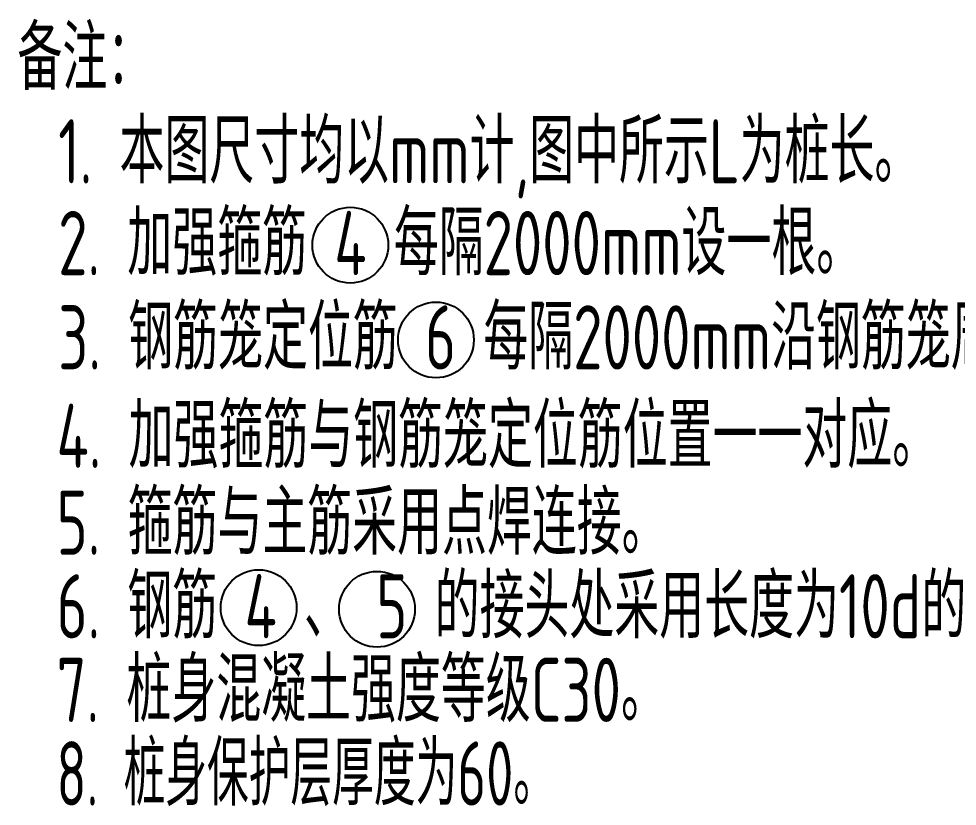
# Model space of a CAD drawing. Extents: x -2876908 to 633791, y -1383861 to 872234.
# Drawn here: x -436823 to -403917, y -813103 to -785496 of the extents above; entities that cross this region are included whole.
import ezdxf
from ezdxf.enums import TextEntityAlignment as Align

# ---------------------------------------------------------------- set-up
doc = ezdxf.new("R2010")
doc.units = 0
doc.header["$LTSCALE"] = 5
doc.header["$MEASUREMENT"] = 0
doc.layers.get('0').update_dxf_attribs({"linetype": 'CONTINUOUS', "lineweight": 25})
doc.layers.add('TEXT', color=7, linetype='CONTINUOUS', lineweight=0)
doc.styles.add('TSSD_Rein', font='tssdeng.shx', dxfattribs={"width": 0.7, "bigfont": 'hztxt.shx'})

msp = doc.modelspace()

# ---------------------------------------------------------------- linework, layer by layer
at = {"color": 7, "linetype": 'ByBlock', "ltscale": 0.1}
for centre in [(-425197.332, -793433.763), (-422194.87, -796755.378), (-428411.493, -806142.998), (-424260.666, -806197.316)]:
    msp.add_circle(centre, 1329.117, dxfattribs=at)

# ---------------------------------------------------------------- texts
at = {"layer": 'TEXT', "linetype": 'ByBlock', "style": 'TSSD_Rein', "width": 0.7}
msp.add_text('备注：', height=2250, dxfattribs=at).set_placement((-436869.872, -787990.589))
for s, p in [('1. 本图尺寸均以mm计,图中所示L为桩长。', (-435439.212, -789018.584)), ('2. 加强箍筋 4 每隔2000mm设一根。', (-435439.212, -792234.77)), ('3. 钢筋笼定位筋 6 每隔2000mm沿钢筋笼周边均匀设置4根，焊在钢筋 1 上。', (-435439.212, -795541.246)), ('4. 加强箍筋与钢筋笼定位筋位置一一对应。', (-435498.782, -798991.726)), ('5. 箍筋与主筋采用点焊连接。', (-435498.782, -802036.535)), ('6. 钢筋 4 、 5 的接头处采用长度为10d的单面焊缝连接。', (-435498.782, -804967.268))]:
    msp.add_text(s, height=2250, dxfattribs=at).set_placement(p, align=Align.TOP_LEFT)
at = {"layer": 'TEXT', "style": 'TSSD_Rein', "width": 0.7}
msp.add_text('7. 桩身混凝土强度等级C30。', height=2250, dxfattribs=at).set_placement((-435498.782, -807898), align=Align.TOP_LEFT)
at = {"layer": 'TEXT', "color": 0, "style": 'TSSD_Rein', "width": 0.65}
msp.add_text('8. 桩身保护层厚度为60。', height=2250, dxfattribs=at).set_placement((-435498.782, -813078.733))

doc.saveas('drawing.dxf')
